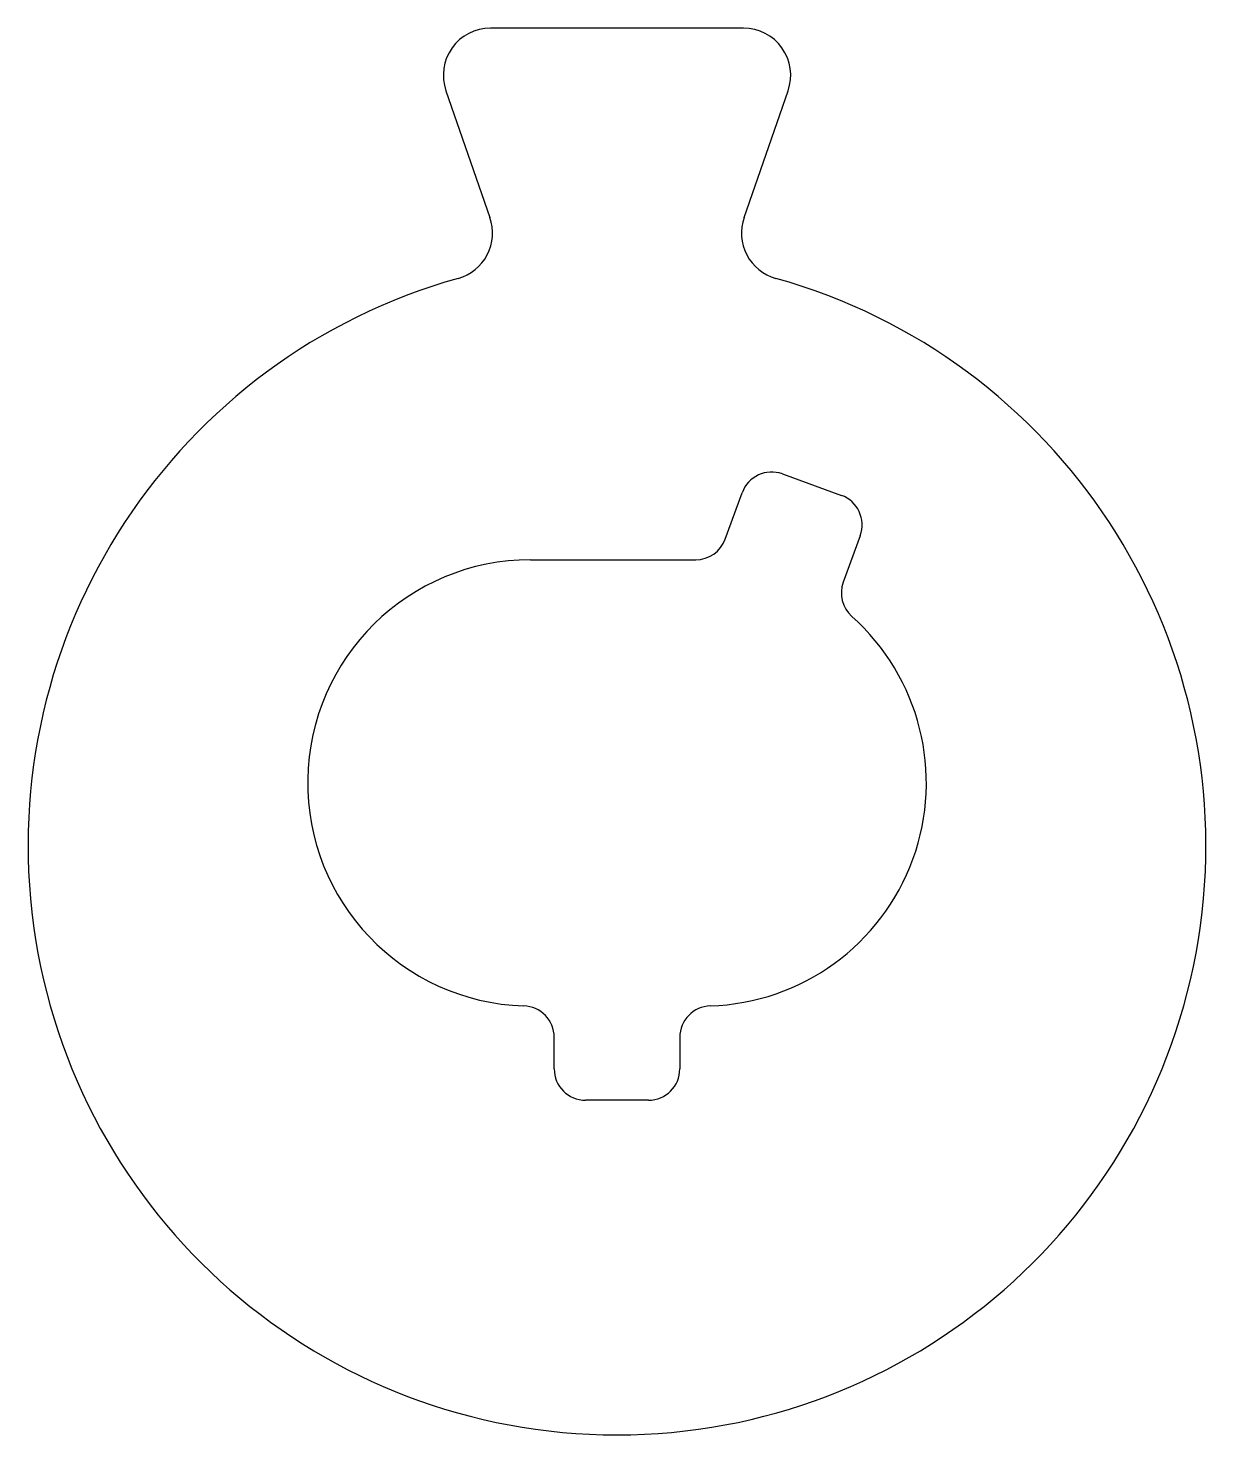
# Model space of a CAD drawing. Extents: x 4.2 to 41.7, y 2.4 to 47.2.
import ezdxf

# ---------------------------------------------------------------- set-up
doc = ezdxf.new("R2010")
doc.units = 0
doc.layers.get('0').update_dxf_attribs({"linetype": 'CONTINUOUS'})

msp = doc.modelspace()

# ---------------------------------------------------------------- linework, layer by layer
for p, q in [((27.012, 47.21), (18.952, 47.21)), ((17.535, 45.218), (18.936, 41.181)), ((27.027, 41.181), (28.429, 45.218)), ((28.247, 33.022), (30.126, 32.338)), ((26.427, 30.948), (26.965, 32.425)), ((30.724, 31.057), (30.185, 29.576)), ((20.232, 30.29), (25.487, 30.29)), ((20.982, 14.09), (20.982, 15.093)), ((24.982, 15.093), (24.982, 14.09)), ((23.982, 13.09), (21.982, 13.09))]:
    msp.add_line(p, q)
for centre, radius, start, end in [((18.952, 45.71), 1.5, 90, 199.1481), ((27.012, 45.71), 1.5, 340.8519, 90), ((17.519, 40.689), 1.5, 285.6495, 19.1481), ((28.444, 40.689), 1.5, 160.8519, 254.3505), ((22.982, 21.19), 18.75, 105.6495, 74.3505), ((27.905, 32.083), 1, 70, 160), ((29.784, 31.399), 1, 340, 70), ((25.487, 31.29), 1, 270, 340), ((20.232, 23.19), 7.1, 90, 268.2313), ((31.124, 29.234), 1, 160, 228.2615), ((25.732, 23.19), 7.1, 271.7687, 48.2615), ((19.982, 15.093), 1, 360, 88.2313), ((25.982, 15.093), 1, 91.7687, 180), ((21.982, 14.09), 1, 180, 270), ((23.982, 14.09), 1, 270, 360)]:
    msp.add_arc(centre, radius, start, end)

doc.saveas('drawing.dxf')
